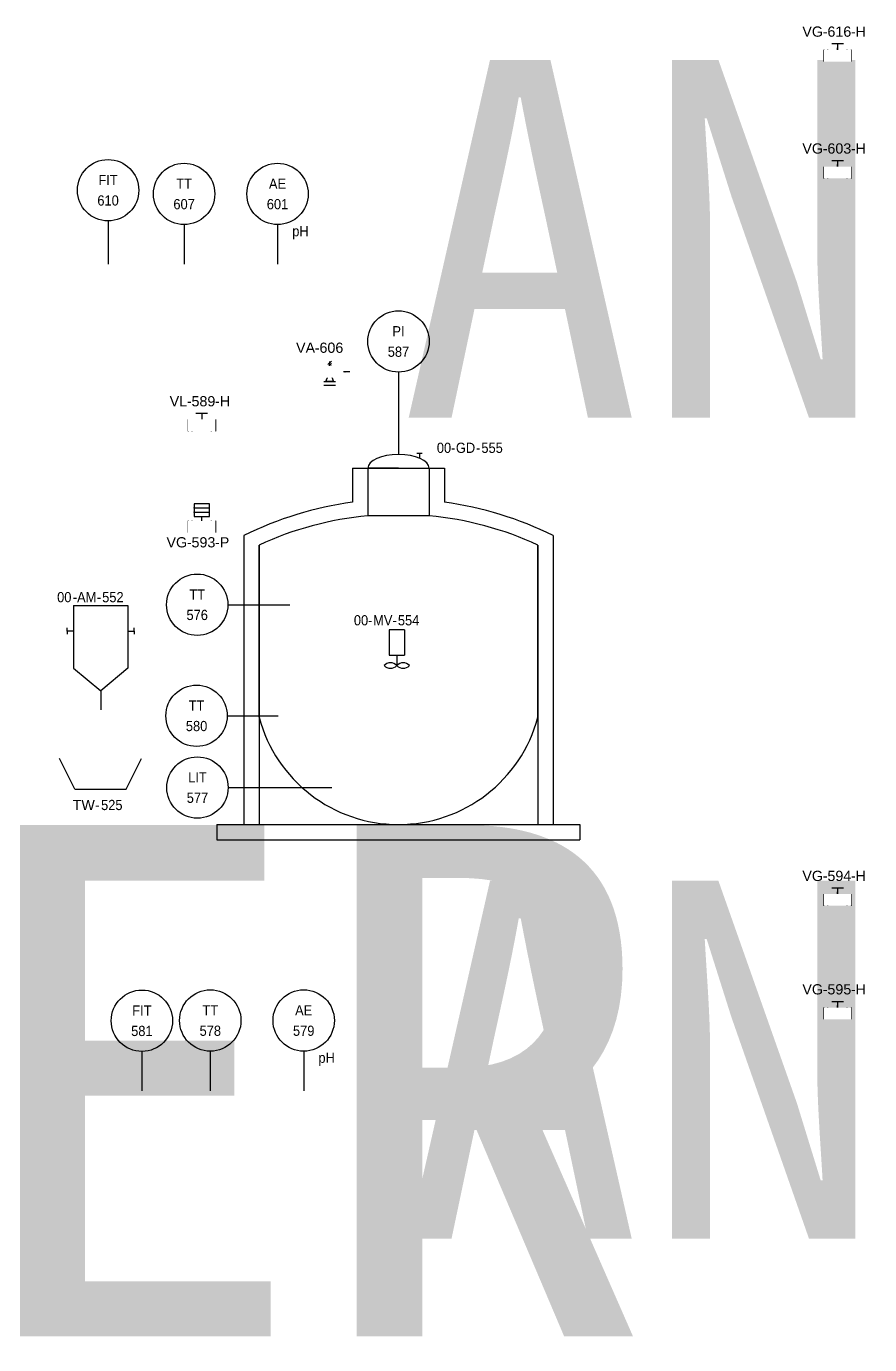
# Model space of a CAD drawing. Header units: millimetres. Extents: x 0 to 12089, y -479 to 374.
# Drawn here: x 9247.2 to 9412.1, y -320.4 to -62.5 of the extents above; entities that cross this region are included whole.
import ezdxf
from ezdxf.enums import TextEntityAlignment as Align

# ---------------------------------------------------------------- set-up
doc = ezdxf.new("R2018")
doc.units = ezdxf.units.MM
doc.header["$LTSCALE"] = 0.25
doc.set_wipeout_variables(frame=1)
for name, color, linetype, lineweight, true_color in [('equipment', 5, 'Continuous', 25, 0x0000ff), ('instrumentation', 7, 'Continuous', 25, 0xffffff), ('Text', 7, 'Continuous', 25, 0xffffff), ('unit', 1, 'Continuous', 25, 0xff0000), ('valve', 7, 'Continuous', 25, 0xffffff)]:
    doc.layers.add(name, color=color, linetype=linetype, lineweight=lineweight, true_color=true_color)
doc.styles.add('FlareSeparator$0$Organica', font='arial.ttf')
doc.styles.add('Organica', font='arial.ttf')
doc.styles.get("Standard").update_dxf_attribs({"font": 'arial.ttf'})
doc.styles.add('WasteContainer_Screeningcontainer_SB$0$Organica', font='arial.ttf')
doc.dimstyles.new('ISO-25', dxfattribs={"dimtxt": 2.5, "dimasz": 2.5, "dimexe": 1.25, "dimexo": 0.625, "dimtad": 1, "dimtxsty": 'Standard', "dimcen": 2.5, "dimadec": 0, "dimazin": 0, "dimtfac": 1, "dimtmove": 0, "dimatfit": 3, "dimfxl": 1, "dimarcsym": 0})

# ---------------------------------------------------------------- blocks, each defined once
blk = doc.blocks.new('digester')
at = {"lineweight": 25, "ltscale": 0.25}
for p, q in [((-9, 72.68), (-9, 66.04)), ((-9, 72.68), (9, 72.68)), ((0, 72.68), (-6, 72.68)), ((-6, 72.68), (-6, 63.38)), ((0, 72.68), (6, 72.68)), ((6, 72.68), (6, 63.38)), ((9, 72.68), (9, 66.04)), ((6, 63.38), (-6, 63.38)), ((-30.27, 59.51), (-30.27, 3)), ((30.27, 59.51), (30.27, 3)), ((-27.27, 23.98), (-27.27, 57.66)), ((-27.27, 57.66), (-27.27, 3)), ((27.27, 23.98), (27.27, 57.66)), ((27.27, 57.66), (27.27, 3)), ((-35.5, 3), (35.5, 3)), ((-35.5, 3), (-35.5, 0)), ((35.5, 3), (35.5, 0)), ((-35.5, 0), (35.5, 0))]:
    blk.add_line(p, q, dxfattribs=at)
for centre, radius, start, end in [((0.37, -2.43), 69.1, 97.7927, 116.3198), ((-0.37, -2.43), 69.1, 63.6802, 82.2073), ((0.25, -2.27), 65.95, 95.4381, 114.6631), ((-0.25, -2.27), 65.95, 65.3369, 84.5619), ((0, 31.21), 28.21, 194.8587, 345.1413)]:
    blk.add_arc(centre, radius, start, end)
at = {"style": 'Organica', "flags": 1}
for tag, p in [('HEIGHT', (0.02, -15.19)), ('DIAMETER', (0.14, -18.37)), ('LIQUIDLEVEL', (-0.01, -21.64)), ('VOLUME', (0.02, -24.88))]:
    blk.add_attdef(tag, text='', height=2, dxfattribs=at).set_placement(p, align=Align.MIDDLE_CENTER)
at = {"layer": 'Text', "lineweight": 30, "flags": 106}
blk.add_attdef('NAME1', text='', height=2.5, dxfattribs=at).set_placement((0, -8), align=Align.MIDDLE_CENTER)
blk = doc.blocks.new('*U172')
at = {"lineweight": 25, "ltscale": 0.25}
for p, q in [((3.6, 2.96), (4.6, 2.96)), ((4.1, 2.96), (4.1, 1.96)), ((-6, 0), (6, 0))]:
    blk.add_line(p, q, dxfattribs=at)
blk.add_ellipse((0, 0), major_axis=(-6, 0), ratio=0.447517, start_param=3.141593, end_param=6.283185)
at = {"char_height": 2, "width": 5.3402, "attachment_point": 6, "line_spacing_factor": 0.9, "style": 'Organica'}
for insert in [(11.1, 4), (16, 4)]:
    blk.add_mtext('{\\W0.9;-}', dxfattribs=dict(at, insert=insert))
at = {"style": 'Organica', "flags": 1}
for tag, p in [('NOTE', (18.31, 30.9)), ('NOTE_CHINESE', (18.31, 27.9)), ('MATERIAL_BODY', (18.31, 24.8)), ('MODEL', (18.42, 21.06)), ('MANUFACTURE', (18.42, 17.96)), ('UNIT_DIAMETER', (18.42, 14.96)), ('SP_DIAMETER', (18.42, 11.96)), ('PROCESSUNITAREA', (18.42, 8.38))]:
    blk.add_attdef(tag, text='', height=2, dxfattribs=at).set_placement(p, align=Align.MIDDLE_CENTER)
at = {"style": 'Organica', "width": 0.9}
for tag, p in [('AREA_CODE', (10.3, 4)), ('TAG_ID', (15, 4))]:
    blk.add_attdef(tag, text='', height=2, dxfattribs=at).set_placement(p, align=Align.MIDDLE_RIGHT)
at = {"style": 'Organica', "width": 0.9, "flags": 8}
blk.add_attdef('TAG', text='', height=2, dxfattribs=at).set_placement((18.31, 4), align=Align.MIDDLE_CENTER)
blk = doc.blocks.new('*U304')
at = {"color": 4, "lineweight": 25, "ltscale": 0.25}
blk.add_line((0, 11), (0, 3.25), dxfattribs=at)
at = {"color": 4}
blk.add_circle((0, 17), 6, dxfattribs=at)
at = {"style": 'Organica', "width": 0.9}
for tag, flags, p in [('EQUIP_TYPE', 9, (31.18, 65.35)), ('AREA_CODE', 9, (31.18, 62.35)), ('NOTE', 9, (31.18, 59.35)), ('NOTE_CHINESE', 9, (31.18, 56.35)), ('MODEL', 9, (31.18, 53.35)), ('MANUFACTURE', 9, (31.18, 50.35)), ('SPECIFICATION', 9, (31.18, 47.35)), ('DI', 9, (31.18, 44.35)), ('DO', 9, (31.18, 41.35)), ('AI', 9, (31.18, 38.35)), ('AO', 9, (31.18, 35.35)), ('PB', 9, (31.18, 32.35)), ('PO', 9, (31.18, 29.35)), ('PROCESSUNITAREA', 9, (31.18, 26.35)), ('TAG_ID', 8, (0, 19)), ('TAG', 8, (0, 15))]:
    blk.add_attdef(tag, text='', height=2, dxfattribs=dict(at, flags=flags)).set_placement(p, align=Align.MIDDLE_CENTER)
blk = doc.blocks.new('*U310')
at = {"color": 4, "lineweight": 25, "ltscale": 0.25}
blk.add_line((0, 11), (0, 2.53), dxfattribs=at)
at = {"color": 4}
blk.add_circle((0, 17), 6, dxfattribs=at)
at = {"style": 'Organica', "width": 0.9}
for tag, flags, p in [('SP_FLUID', 9, (31.18, 71.35)), ('SP_FLOW', 9, (31.18, 68.35)), ('EQUIP_TYPE', 9, (31.18, 65.35)), ('AREA_CODE', 9, (31.18, 62.35)), ('NOTE', 9, (31.18, 59.35)), ('NOTE_CHINESE', 9, (31.18, 56.35)), ('MODEL', 9, (31.18, 53.35)), ('MANUFACTURE', 9, (31.18, 50.35)), ('SPECIFICATION', 9, (31.18, 47.35)), ('DI', 9, (31.18, 44.35)), ('DO', 9, (31.18, 41.35)), ('AI', 9, (31.18, 38.35)), ('AO', 9, (31.18, 35.35)), ('PB', 9, (31.18, 32.35)), ('PO', 9, (31.18, 29.35)), ('PROCESSUNITAREA', 9, (31.18, 26.35)), ('TAG_ID', 8, (0, 19)), ('TAG', 8, (0, 15))]:
    blk.add_attdef(tag, text='', height=2, dxfattribs=dict(at, flags=flags)).set_placement(p, align=Align.MIDDLE_CENTER)
blk = doc.blocks.new('*U305')
at = {"color": 4, "lineweight": 25, "ltscale": 0.25}
blk.add_line((0, 11), (0, 3.25), dxfattribs=at)
at = {"color": 4}
blk.add_circle((0, 17), 6, dxfattribs=at)
at = {"insert": (4.49, 9.42), "char_height": 2, "width": 5.3402, "attachment_point": 5, "line_spacing_factor": 0.9, "style": 'Organica'}
blk.add_mtext('\\pxqc;{\\W0.9;pH}', dxfattribs=at)
at = {"style": 'Organica', "width": 0.9}
for tag, flags, p in [('EQUIP_TYPE', 9, (31.18, 65.35)), ('AREA_CODE', 9, (31.18, 62.35)), ('NOTE', 9, (31.18, 59.35)), ('NOTE_CHINESE', 9, (31.18, 56.35)), ('MODEL', 9, (31.18, 53.35)), ('MANUFACTURE', 9, (31.18, 50.35)), ('SPECIFICATION', 9, (31.18, 47.35)), ('DI', 9, (31.18, 44.35)), ('DO', 9, (31.18, 41.35)), ('AI', 9, (31.18, 38.35)), ('AO', 9, (31.18, 35.35)), ('PB', 9, (31.18, 32.35)), ('PO', 9, (31.18, 29.35)), ('PROCESSUNITAREA', 9, (31.18, 26.35)), ('TAG_ID', 8, (0, 19)), ('TAG', 8, (0, 15))]:
    blk.add_attdef(tag, text='', height=2, dxfattribs=dict(at, flags=flags)).set_placement(p, align=Align.MIDDLE_CENTER)
blk = doc.blocks.new('*U299')
at = {"color": 4, "lineweight": 25, "ltscale": 0.25}
blk.add_line((6, 17), (15.95, 17), dxfattribs=at)
at = {"color": 4}
blk.add_circle((0, 17), 6, dxfattribs=at)
at = {"style": 'Organica', "width": 0.9}
for tag, flags, p in [('EQUIP_TYPE', 9, (31.18, 65.35)), ('AREA_CODE', 9, (31.18, 62.35)), ('NOTE', 9, (31.18, 59.35)), ('NOTE_CHINESE', 9, (31.18, 56.35)), ('MODEL', 9, (31.18, 53.35)), ('MANUFACTURE', 9, (31.18, 50.35)), ('SPECIFICATION', 9, (31.18, 47.35)), ('DI', 9, (31.18, 44.35)), ('DO', 9, (31.18, 41.35)), ('AI', 9, (31.18, 38.35)), ('AO', 9, (31.18, 35.35)), ('PB', 9, (31.18, 32.35)), ('PO', 9, (31.18, 29.35)), ('PROCESSUNITAREA', 9, (31.18, 26.35)), ('TAG_ID', 8, (0, 19)), ('TAG', 8, (0, 15))]:
    blk.add_attdef(tag, text='', height=2, dxfattribs=dict(at, flags=flags)).set_placement(p, align=Align.MIDDLE_CENTER)
blk = doc.blocks.new('*U317')
at = {"color": 4, "lineweight": 25, "ltscale": 0.25}
blk.add_line((0, 11), (0, 3.29), dxfattribs=at)
at = {"color": 4}
blk.add_circle((0, 17), 6, dxfattribs=at)
at = {"style": 'Organica', "width": 0.9}
for tag, flags, p in [('SP_FLUID', 9, (31.18, 71.35)), ('SP_FLOW', 9, (31.18, 68.35)), ('EQUIP_TYPE', 9, (31.18, 65.35)), ('AREA_CODE', 9, (31.18, 62.35)), ('NOTE', 9, (31.18, 59.35)), ('NOTE_CHINESE', 9, (31.18, 56.35)), ('MODEL', 9, (31.18, 53.35)), ('MANUFACTURE', 9, (31.18, 50.35)), ('SPECIFICATION', 9, (31.18, 47.35)), ('DI', 9, (31.18, 44.35)), ('DO', 9, (31.18, 41.35)), ('AI', 9, (31.18, 38.35)), ('AO', 9, (31.18, 35.35)), ('PB', 9, (31.18, 32.35)), ('PO', 9, (31.18, 29.35)), ('PROCESSUNITAREA', 9, (31.18, 26.35)), ('TAG_ID', 8, (0, 19)), ('TAG', 8, (0, 15))]:
    blk.add_attdef(tag, text='', height=2, dxfattribs=dict(at, flags=flags)).set_placement(p, align=Align.MIDDLE_CENTER)
blk = doc.blocks.new('*U302')
at = {"color": 4, "lineweight": 25, "ltscale": 0.25}
blk.add_line((6, 17), (18.09, 17), dxfattribs=at)
at = {"color": 4}
blk.add_circle((0, 17), 6, dxfattribs=at)
at = {"style": 'Organica', "width": 0.9}
for tag, flags, p in [('EQUIP_TYPE', 9, (31.18, 65.35)), ('AREA_CODE', 9, (31.18, 62.35)), ('NOTE', 9, (31.18, 59.35)), ('NOTE_CHINESE', 9, (31.18, 56.35)), ('MODEL', 9, (31.18, 53.35)), ('MANUFACTURE', 9, (31.18, 50.35)), ('SPECIFICATION', 9, (31.18, 47.35)), ('DI', 9, (31.18, 44.35)), ('DO', 9, (31.18, 41.35)), ('AI', 9, (31.18, 38.35)), ('AO', 9, (31.18, 35.35)), ('PB', 9, (31.18, 32.35)), ('PO', 9, (31.18, 29.35)), ('PROCESSUNITAREA', 9, (31.18, 26.35)), ('TAG_ID', 8, (0, 19)), ('TAG', 8, (0, 15))]:
    blk.add_attdef(tag, text='', height=2, dxfattribs=dict(at, flags=flags)).set_placement(p, align=Align.MIDDLE_CENTER)
blk = doc.blocks.new('*U313')
at = {"color": 4, "lineweight": 25, "ltscale": 0.25}
blk.add_line((6, 17), (26.31, 17), dxfattribs=at)
at = {"color": 4}
blk.add_circle((0, 17), 6, dxfattribs=at)
at = {"style": 'Organica', "width": 0.9}
for tag, flags, p in [('EQUIP_TYPE', 9, (31.18, 65.35)), ('AREA_CODE', 9, (31.18, 62.35)), ('NOTE', 9, (31.18, 59.35)), ('NOTE_CHINESE', 9, (31.18, 56.35)), ('MODEL', 9, (31.18, 53.35)), ('MANUFACTURE', 9, (31.18, 50.35)), ('SPECIFICATION', 9, (31.18, 47.35)), ('DI', 9, (31.18, 44.35)), ('DO', 9, (31.18, 41.35)), ('AI', 9, (31.18, 38.35)), ('AO', 9, (31.18, 35.35)), ('PB', 9, (31.18, 32.35)), ('PO', 9, (31.18, 29.35)), ('PROCESSUNITAREA', 9, (31.18, 26.35)), ('TAG_ID', 8, (0, 19)), ('TAG', 8, (0, 15))]:
    blk.add_attdef(tag, text='', height=2, dxfattribs=dict(at, flags=flags)).set_placement(p, align=Align.MIDDLE_CENTER)
blk = doc.blocks.new('*U323')
at = {"color": 4, "lineweight": 25, "ltscale": 0.25}
blk.add_line((0, 11), (0, -5.12), dxfattribs=at)
at = {"color": 4}
blk.add_circle((0, 17), 6, dxfattribs=at)
at = {"style": 'Organica', "width": 0.9}
for tag, flags, p in [('SP_FLUID', 9, (31.18, 71.35)), ('SP_FLOW', 9, (31.18, 68.35)), ('EQUIP_TYPE', 9, (31.18, 65.35)), ('AREA_CODE', 9, (31.18, 62.35)), ('NOTE', 9, (31.18, 59.35)), ('NOTE_CHINESE', 9, (31.18, 56.35)), ('MODEL', 9, (31.18, 53.35)), ('MANUFACTURE', 9, (31.18, 50.35)), ('SPECIFICATION', 9, (31.18, 47.35)), ('DI', 9, (31.18, 44.35)), ('DO', 9, (31.18, 41.35)), ('AI', 9, (31.18, 38.35)), ('AO', 9, (31.18, 35.35)), ('PB', 9, (31.18, 32.35)), ('PO', 9, (31.18, 29.35)), ('PROCESSUNITAREA', 9, (31.18, 26.35)), ('TAG_ID', 8, (0, 19)), ('TAG', 8, (0, 15))]:
    blk.add_attdef(tag, text='', height=2, dxfattribs=dict(at, flags=flags)).set_placement(p, align=Align.MIDDLE_CENTER)
blk = doc.blocks.new('*U350')
at = {"style": 'Organica', "flags": 1}
for tag, p in [('WIDTH', (-11.4, 38.99)), ('HEIGHT', (-11.4, 36.04)), ('LENGTH', (-11.4, 33.02)), ('LIQUIDLEVEL', (-11.4, 29.93)), ('VOLUME', (-11.4, 26.97))]:
    blk.add_attdef(tag, text='', height=2, dxfattribs=at).set_placement(p, align=Align.MIDDLE_CENTER)
at = {"layer": 'Text', "lineweight": 30, "flags": 104}
blk.add_attdef('NAME1', text='', height=2.5, dxfattribs=at).set_placement((50.08, -3.71), align=Align.MIDDLE_CENTER)
blk = doc.blocks.new('*U351')
at = {"lineweight": 25, "ltscale": 0.25}
for p, q in [((-5.3, 13.35), (5.3, 13.35)), ((-5.3, 13.35), (-5.3, 1.08)), ((5.3, 13.35), (5.3, 1.08)), ((-6.55, 8.36), (-6.55, 8.98)), ((-5.3, 8.36), (-6.55, 8.36)), ((-6.55, 8.36), (-6.55, 7.73)), ((5.3, 8.36), (6.55, 8.36)), ((6.55, 8.36), (6.55, 8.98)), ((6.55, 8.36), (6.55, 7.73)), ((-5.3, 1.08), (0, -3.34)), ((5.3, 1.08), (0, -3.34)), ((1.21, -2.33), (1.25, -2.33)), ((0, -3.34), (0, -7.03))]:
    blk.add_line(p, q, dxfattribs=at)
at = {"char_height": 2, "width": 5.3402, "attachment_point": 6, "line_spacing_factor": 0.9, "style": 'Organica'}
for insert in [(-4.61, 14.99), (0.09, 14.99)]:
    blk.add_mtext('{\\W0.9;-}', dxfattribs=dict(at, insert=insert))
at = {"style": 'Organica', "flags": 1}
for tag, p in [('NOTE', (24.97, 53.07)), ('NOTE_CHINESE', (24.97, 50.07)), ('MATERIAL_BODY', (24.97, 46.96)), ('INSTALLED_POWER', (24.97, 43.76)), ('CONSUMED_POWER', (24.97, 40.76)), ('MODEL', (24.97, 37.65)), ('MANUFACTURE', (24.97, 34.54)), ('SP_FLOW', (24.97, 28.54)), ('UNIT_FLOW', (24.97, 25.54)), ('PROCESSUNITAREA', (24.97, 22.15))]:
    blk.add_attdef(tag, text='', height=2, dxfattribs=at).set_placement(p, align=Align.MIDDLE_CENTER)
at = {"style": 'Organica', "width": 0.9}
for tag, p in [('AREA_CODE', (-5.71, 14.99)), ('TAG_ID', (-0.84, 14.99))]:
    blk.add_attdef(tag, text='', height=2, dxfattribs=at).set_placement(p, align=Align.MIDDLE_RIGHT)
at = {"style": 'Organica', "width": 0.9, "flags": 8}
blk.add_attdef('TAG', text='', height=2, dxfattribs=at).set_placement((2.4, 14.99), align=Align.MIDDLE_CENTER)
blk = doc.blocks.new('*U487')
at = {"lineweight": 25, "ltscale": 0.25}
for p, q in [((1, 2.5), (1, -2.5)), ((4, 2.5), (1, 2.5)), ((4, 2.5), (4, -2.5)), ((1, -2.5), (4, -2.5)), ((2.5, -2.5), (2.5, -4.5))]:
    blk.add_line(p, q, dxfattribs=at)
for centre, start, end in [((1.26, -5.67), 43.3642, 136.6358), ((1.26, -3.33), 223.3642, 316.6358), ((3.74, -5.67), 43.3642, 136.6358), ((3.74, -3.33), 223.3642, 316.6358)]:
    blk.add_arc(centre, 1.71, start, end)
at = {"char_height": 2, "width": 5.3402, "attachment_point": 6, "line_spacing_factor": 0.9, "style": 'Organica'}
for insert in [(-2.3, 4.35), (2.5, 4.35)]:
    blk.add_mtext('{\\W0.9;-}', dxfattribs=dict(at, insert=insert))
at = {"style": 'Organica', "flags": 1}
for tag, p in [('EQUIP_TYPE', (24.21, 100.23)), ('NOTE', (24.21, 97.23)), ('NOTE_CHINESE', (24.21, 94.23)), ('MATERIAL_BODY', (24.21, 91.13)), ('MATERIAL_SHAFT', (24.21, 88.13)), ('MATERIAL_BLADE', (24.21, 85.13)), ('POWER_INSTALLED', (24.21, 81.92)), ('POWER_CONSUMED', (24.21, 78.92)), ('MODEL', (24.21, 75.81)), ('MANUFACTURE', (24.21, 72.7)), ('UNIT_TANKW', (24.37, 69.45)), ('UNIT_TANKL', (24.37, 66.45)), ('UNIT_TANKD', (24.37, 63.45)), ('UNIT_TANKV', (24.37, 60.45)), ('SP_TANKW', (24.37, 57.45)), ('SP_TANKL', (24.37, 54.24)), ('SP_TANKD', (24.37, 51.13)), ('SP_TANKV', (24.37, 48.13)), ('STB_DTY', (24.55, 44.95)), ('INSTALLATION', (24.55, 41.95)), ('RUNNINGHOURS', (25.37, 38.97)), ('DI', (25.37, 35.97)), ('DO', (25.37, 32.97)), ('PB', (25.37, 23.97)), ('PO', (25.37, 20.97)), ('NUMBER_OF_UNIT', (25.37, 17.58)), ('PROCESSUNITAREA', (25.37, 13.71))]:
    blk.add_attdef(tag, text='', height=2, dxfattribs=at).set_placement(p, align=Align.MIDDLE_CENTER)
at = {"style": 'Organica', "width": 0.9}
for tag, p in [('AREA_CODE', (-3.1, 4.35)), ('TAG_ID', (1.64, 4.35))]:
    blk.add_attdef(tag, text='', height=2, dxfattribs=at).set_placement(p, align=Align.MIDDLE_RIGHT)
at = {"style": 'Organica', "width": 0.9, "flags": 8}
blk.add_attdef('TAG', text='', height=2, dxfattribs=at).set_placement((4.81, 4.35), align=Align.MIDDLE_CENTER)
blk = doc.blocks.new('*U536')
at = {"lineweight": 25, "ltscale": 0.25}
for p, q in [((0, 0), (-3, 6)), ((10, 0), (13, 6)), ((0, 0), (10, 0))]:
    blk.add_line(p, q, dxfattribs=at)
at = {"insert": (4.8, -3.09), "char_height": 2, "width": 5.3402, "attachment_point": 6, "line_spacing_factor": 0.9, "style": 'FlareSeparator$0$Organica'}
blk.add_mtext('{\\W0.9;-}', dxfattribs=at)
at = {"flags": 1}
for tag, style, p in [('NOTE', 'FlareSeparator$0$Organica', (32.34, 64.82)), ('STB_DTY', 'WasteContainer_Screeningcontainer_SB$0$Organica', (32.87, 61.29)), ('MODEL', 'WasteContainer_Screeningcontainer_SB$0$Organica', (32.87, 54.87)), ('MANUFACTURE', 'WasteContainer_Screeningcontainer_SB$0$Organica', (32.87, 51.77)), ('SP_VOLUME', 'WasteContainer_Screeningcontainer_SB$0$Organica', (32.95, 48.47)), ('EQUIP_TYPE', 'FlareSeparator$0$Organica', (33.98, 43.48)), ('NOTE_CHINESE', 'FlareSeparator$0$Organica', (33.98, 37.48)), ('STB_DTY', 'FlareSeparator$0$Organica', (33.98, 34.48)), ('MATERIAL_BODY', 'FlareSeparator$0$Organica', (33.98, 31.37)), ('MODEL', 'FlareSeparator$0$Organica', (33.98, 28.06)), ('MANUFACTURE', 'FlareSeparator$0$Organica', (33.98, 24.95)), ('SP_VOLUME', 'FlareSeparator$0$Organica', (34.06, 21.66)), ('UNIT_VOLUME', 'FlareSeparator$0$Organica', (34.06, 18.66))]:
    blk.add_attdef(tag, text='', height=2, dxfattribs=dict(at, style=style)).set_placement(p, align=Align.MIDDLE_CENTER)
at = {"style": 'FlareSeparator$0$Organica'}
blk.add_attdef('TAG_ID', text='', height=2, dxfattribs=at).set_placement((3.89, -3.09), align=Align.MIDDLE_RIGHT)
at = {"style": 'FlareSeparator$0$Organica', "width": 0.9, "flags": 8}
blk.add_attdef('TAG', text='', height=2, dxfattribs=at).set_placement((5.11, -3.09), align=Align.MIDDLE_LEFT)
blk = doc.blocks.new('*U769')
at = {"lineweight": 25, "ltscale": 0.25}
for p, q in [((-2.67, 1.14), (-2.67, -1.14)), ((-1.9, -1.14), (-1.9, 1.14)), ((1.9, -0.76), (-1.9, 0.76)), ((-1.9, -0.76), (1.9, 0.76)), ((1.14, 2.29), (-1.14, 2.29)), ((0, 2.29), (0, 0)), ((0, 0), (0, 1.55)), ((1.9, -1.14), (1.9, 1.14)), ((2.67, 1.14), (2.67, -1.14))]:
    blk.add_line(p, q, dxfattribs=at)
at = {"char_height": 2, "width": 5.3402, "style": 'Organica'}
for s, insert, attachment_point in [('-H', (2.6, 4.7), 4), ('-', (-1.98, 4.7), 6)]:
    blk.add_mtext(s, dxfattribs=dict(at, insert=insert, attachment_point=attachment_point))
at = {"style": 'Organica'}
for tag, flags, p in [('EQUIP_TYPE', 1, (-8.63, 62.54)), ('NOTE', 1, (-8.63, 59.54)), ('NOTE_CHINESE', 1, (-8.63, 56.54)), ('AREA_CODE', 1, (-8.63, 53.54)), ('DI', 1, (-8.63, 50.54)), ('DO', 1, (-8.63, 47.54)), ('AI', 1, (-8.63, 44.54)), ('AO', 1, (-8.63, 41.54)), ('PB', 1, (-8.63, 38.54)), ('PO', 1, (-8.63, 35.54)), ('SP_ACTUATED', 1, (-8.63, 32.54)), ('SIZE', 1, (-8.63, 23.54)), ('MATERIAL', 1, (-8.63, 19.54)), ('PRESSURE', 1, (-8.63, 15.54)), ('PROCESSUNITAREA', 1, (-8.63, 11.72)), ('TAG', 8, (0.33, 4.7))]:
    blk.add_attdef(tag, text='', height=2, dxfattribs=dict(at, flags=flags)).set_placement(p, align=Align.MIDDLE_CENTER)
blk.add_attdef('TAG_ID', text='', height=2, dxfattribs=at).set_placement((-2.86, 4.7), align=Align.MIDDLE_RIGHT)
blk.add_wipeout([(-2.67, 1.14), (2.67, 1.14), (2.67, -1.14), (-2.67, -1.14)])
blk = doc.blocks.new('*U767')
blk.add_hatch(color=256).paths.add_polyline_path([(-0.5, 0, 1), (0.5, 0, 1)])
at = {"lineweight": 25, "ltscale": 0.25}
for p, q in [((-2.67, 1.14), (-2.67, -1.14)), ((-1.9, -1.14), (-1.9, 1.14)), ((-0.46, 0.19), (-1.9, 0.76)), ((1.14, 2.29), (-1.14, 2.29)), ((0, 2.29), (0, 0)), ((0.46, 0.19), (1.9, 0.76)), ((1.9, -1.14), (1.9, 1.14)), ((2.67, 1.14), (2.67, -1.14)), ((-1.9, -0.76), (-0.46, -0.19)), ((1.9, -0.76), (0.46, -0.19))]:
    blk.add_line(p, q, dxfattribs=at)
blk.add_circle((0, 0), 0.5)
at = {"char_height": 2, "width": 5.3402, "style": 'Organica'}
for s, insert, attachment_point in [('-H', (2.6, 4.7), 4), ('-', (-1.98, 4.7), 6)]:
    blk.add_mtext(s, dxfattribs=dict(at, insert=insert, attachment_point=attachment_point))
at = {"style": 'Organica'}
for tag, flags, p in [('EQUIP_TYPE', 1, (-8.63, 62.54)), ('NOTE', 1, (-8.63, 59.54)), ('NOTE_CHINESE', 1, (-8.63, 56.54)), ('AREA_CODE', 1, (-8.63, 53.54)), ('DI', 1, (-8.63, 50.54)), ('DO', 1, (-8.63, 47.54)), ('AI', 1, (-8.63, 44.54)), ('AO', 1, (-8.63, 41.54)), ('PB', 1, (-8.63, 38.54)), ('PO', 1, (-8.63, 35.54)), ('SP_ACTUATED', 1, (-8.63, 32.54)), ('SIZE', 1, (-8.63, 23.54)), ('MATERIAL', 1, (-8.63, 19.54)), ('PRESSURE', 1, (-8.63, 15.54)), ('PROCESSUNITAREA', 1, (-8.63, 11.72)), ('TAG', 8, (0.33, 4.7))]:
    blk.add_attdef(tag, text='', height=2, dxfattribs=dict(at, flags=flags)).set_placement(p, align=Align.MIDDLE_CENTER)
blk.add_attdef('TAG_ID', text='', height=2, dxfattribs=at).set_placement((-2.86, 4.7), align=Align.MIDDLE_RIGHT)
blk.add_wipeout([(-2.67, 1.14), (2.67, 1.14), (2.67, -1.14), (-2.67, -1.14)])
blk = doc.blocks.new('*U768')
at = {"lineweight": 25, "ltscale": 0.25}
for p, q in [((1.5, 4.5), (-1.5, 4.5)), ((-1.5, 4.5), (-1.5, 2)), ((-1.5, 3.67), (1.5, 3.67)), ((-1.5, 2.83), (1.5, 2.83)), ((1.5, 2), (1.5, 4.5)), ((-2.67, 1.14), (-2.67, -1.14)), ((-1.9, -1.14), (-1.9, 1.14)), ((1.9, -0.76), (-1.9, 0.76)), ((-1.9, -0.76), (1.9, 0.76)), ((-1.5, 2), (0, 2)), ((0, 0.5), (0, 2)), ((0, 2), (1.5, 2)), ((0, 0), (0, 1.55)), ((1.9, -1.14), (1.9, 1.14)), ((2.67, 1.14), (2.67, -1.14))]:
    blk.add_line(p, q, dxfattribs=at)
for p in [(-1.5, 3.67), (-1.5, 2.83)]:
    blk.add_point(p)
at = {"char_height": 2, "width": 5.3402, "style": 'Organica'}
for s, insert, attachment_point in [('-P', (2.6, -3.05), 4), ('-', (-1.98, -3.05), 6)]:
    blk.add_mtext(s, dxfattribs=dict(at, insert=insert, attachment_point=attachment_point))
at = {"style": 'Organica'}
for tag, flags, p in [('EQUIP_TYPE', 1, (-8.63, 62.54)), ('NOTE', 1, (-8.63, 59.54)), ('NOTE_CHINESE', 1, (-8.63, 56.54)), ('AREA_CODE', 1, (-8.63, 53.54)), ('DI', 1, (-8.63, 50.54)), ('DO', 1, (-8.63, 47.54)), ('AI', 1, (-8.63, 44.54)), ('AO', 1, (-8.63, 41.54)), ('PB', 1, (-8.63, 38.54)), ('PO', 1, (-8.63, 35.54)), ('SP_ACTUATED', 1, (-8.63, 32.54)), ('SIZE', 1, (-8.63, 23.54)), ('MATERIAL', 1, (-8.63, 19.54)), ('PRESSURE', 1, (-8.63, 15.54)), ('PROCESSUNITAREA', 1, (-8.63, 11.72)), ('TAG', 8, (0.33, -3.05))]:
    blk.add_attdef(tag, text='', height=2, dxfattribs=dict(at, flags=flags)).set_placement(p, align=Align.MIDDLE_CENTER)
blk.add_attdef('TAG_ID', text='', height=2, dxfattribs=at).set_placement((-2.86, -3.05), align=Align.MIDDLE_RIGHT)
blk.add_wipeout([(-2.67, 1.14), (2.67, 1.14), (2.67, -1.14), (-2.67, -1.14)])
blk = doc.blocks.new('*U782')
at = {"lineweight": 25, "ltscale": 0.25}
for p, q in [((-0.36, 1.42), (0.36, 2.1)), ((-0.36, 0.93), (0.36, 1.62)), ((-0.36, 0.49), (0.36, 1.18)), ((0, 0.5), (0, 2)), ((0, 0), (0, 1.55)), ((-1.14, -1.9), (1.15, -1.9)), ((1.15, -2.66), (-1.14, -2.66))]:
    blk.add_line(p, q, dxfattribs=at)
blk.add_lwpolyline([(0, 0), (0.76, -1.9), (-0.76, -1.9)], close=True, dxfattribs=at)
blk.add_lwpolyline([(0, 0), (1.9, -0.76), (1.9, 0.76), (0, 0)], dxfattribs=at)
at = {"insert": (-1.98, 4.7), "char_height": 2, "width": 5.3402, "attachment_point": 6, "style": 'Organica'}
blk.add_mtext('-', dxfattribs=at)
at = {"style": 'Organica'}
for tag, flags, p in [('EQUIP_TYPE', 1, (-8.63, 62.54)), ('NOTE', 1, (-8.63, 59.54)), ('NOTE_CHINESE', 1, (-8.63, 56.54)), ('AREA_CODE', 1, (-8.63, 53.54)), ('DI', 1, (-8.63, 50.54)), ('DO', 1, (-8.63, 47.54)), ('AI', 1, (-8.63, 44.54)), ('AO', 1, (-8.63, 41.54)), ('PB', 1, (-8.63, 38.54)), ('PO', 1, (-8.63, 35.54)), ('SP_ACTUATED', 1, (-8.63, 32.54)), ('SIZE', 1, (-8.63, 23.54)), ('MATERIAL', 1, (-8.63, 19.54)), ('PRESSURE', 1, (-8.63, 15.54)), ('PROCESSUNITAREA', 1, (-8.63, 11.72)), ('TAG', 8, (0.33, 4.7))]:
    blk.add_attdef(tag, text='', height=2, dxfattribs=dict(at, flags=flags)).set_placement(p, align=Align.MIDDLE_CENTER)
blk.add_attdef('TAG_ID', text='', height=2, dxfattribs=at).set_placement((-2.86, 4.7), align=Align.MIDDLE_RIGHT)
blk.add_leader([(3.91, 0), (1.9, 0)], dimstyle='ISO-25', override={"dimasz": 1, "dimgap": 0.625, "dimtad": 0})
blk.add_wipeout([(-2.67, 1.14), (2.67, 1.14), (2.67, -1.14), (-2.67, -1.14)])

msp = doc.modelspace()

# ---------------------------------------------------------------- block references
at = {"layer": 'equipment'}
ref = msp.add_blockref('*U172', (9319.94, -148.98), dxfattribs=at)
ref.add_attrib('TAG', '555', dxfattribs={"layer": '0', "height": 2, "style": 'Organica', "width": 0.9}).set_placement((9338.25, -144.98), align=Align.MIDDLE_CENTER)
ref.add_attrib('AREA_CODE', '00', dxfattribs={"layer": '0', "height": 2, "style": 'Organica', "width": 0.9}).set_placement((9330.24, -144.98), align=Align.MIDDLE_RIGHT)
ref.add_attrib('TAG_ID', 'GD', dxfattribs={"layer": '0', "height": 2, "style": 'Organica', "width": 0.9}).set_placement((9334.94, -144.98), align=Align.MIDDLE_RIGHT)
ref = msp.add_blockref('*U351', (9261.69, -189.19), dxfattribs=at)
ref.add_attrib('TAG', '552', dxfattribs={"layer": '0', "height": 2, "style": 'Organica', "width": 0.9}).set_placement((9264.08, -174.19), align=Align.MIDDLE_CENTER)
ref.add_attrib('TAG_ID', 'AM', dxfattribs={"layer": '0', "height": 2, "style": 'Organica', "width": 0.9}).set_placement((9260.85, -174.19), align=Align.MIDDLE_RIGHT)
ref.add_attrib('AREA_CODE', '00', dxfattribs={"layer": '0', "height": 2, "style": 'Organica', "width": 0.9}).set_placement((9255.97, -174.19), align=Align.MIDDLE_RIGHT)
ref = msp.add_blockref('*U487', (9317.11, -183.07), dxfattribs=at)
ref.add_attrib('TAG', '554', dxfattribs={"layer": '0', "height": 2, "style": 'Organica', "width": 0.9}).set_placement((9321.92, -178.71), align=Align.MIDDLE_CENTER)
ref.add_attrib('AREA_CODE', '00', dxfattribs={"layer": '0', "height": 2, "style": 'Organica', "width": 0.9}).set_placement((9314.01, -178.71), align=Align.MIDDLE_RIGHT)
ref.add_attrib('TAG_ID', 'MV', dxfattribs={"layer": '0', "height": 2, "style": 'Organica', "width": 0.9}).set_placement((9318.75, -178.71), align=Align.MIDDLE_RIGHT)
ref = msp.add_blockref('*U536', (9256.65, -211.75), dxfattribs=at)
ref.add_attrib('TAG', '525', dxfattribs={"layer": '0', "height": 2, "style": 'FlareSeparator$0$Organica', "width": 0.9}).set_placement((9261.77, -214.84), align=Align.MIDDLE_LEFT)
ref.add_attrib('TAG_ID', 'TW', dxfattribs={"layer": '0', "height": 2, "style": 'FlareSeparator$0$Organica'}).set_placement((9260.55, -214.84), align=Align.MIDDLE_RIGHT)
at = {"layer": 'instrumentation'}
ref = msp.add_blockref('*U310', (9263.14, -111.6), dxfattribs=at)
ref.add_attrib('TAG', '610', dxfattribs={"layer": '0', "height": 2, "style": 'Organica', "width": 0.9}).set_placement((9263.14, -96.6), align=Align.MIDDLE_CENTER)
ref.add_attrib('TAG_ID', 'FIT', dxfattribs={"layer": '0', "height": 2, "style": 'Organica', "width": 0.9}).set_placement((9263.14, -92.6), align=Align.MIDDLE_CENTER)
ref = msp.add_blockref('*U304', (9278.01, -112.32), dxfattribs=at)
ref.add_attrib('TAG', '607', dxfattribs={"layer": '0', "height": 2, "style": 'Organica', "width": 0.9}).set_placement((9278.01, -97.32), align=Align.MIDDLE_CENTER)
ref.add_attrib('TAG_ID', 'TT', dxfattribs={"layer": '0', "height": 2, "style": 'Organica', "width": 0.9}).set_placement((9278.01, -93.32), align=Align.MIDDLE_CENTER)
ref = msp.add_blockref('*U305', (9296.28, -112.32), dxfattribs=at)
ref.add_attrib('TAG', '601', dxfattribs={"layer": '0', "height": 2, "style": 'Organica', "width": 0.9}).set_placement((9296.28, -97.32), align=Align.MIDDLE_CENTER)
ref.add_attrib('TAG_ID', 'AE', dxfattribs={"layer": '0', "height": 2, "style": 'Organica', "width": 0.9}).set_placement((9296.28, -93.32), align=Align.MIDDLE_CENTER)
ref = msp.add_blockref('*U323', (9319.94, -141.18), dxfattribs=at)
ref.add_attrib('TAG', '587', dxfattribs={"layer": '0', "height": 2, "style": 'Organica', "width": 0.9}).set_placement((9319.94, -126.18), align=Align.MIDDLE_CENTER)
ref.add_attrib('TAG_ID', 'PI', dxfattribs={"layer": '0', "height": 2, "style": 'Organica', "width": 0.9}).set_placement((9319.94, -122.18), align=Align.MIDDLE_CENTER)
ref = msp.add_blockref('*U302', (9280.57, -192.67), dxfattribs=at)
ref.add_attrib('TAG', '576', dxfattribs={"layer": '0', "height": 2, "style": 'Organica', "width": 0.9}).set_placement((9280.57, -177.67), align=Align.MIDDLE_CENTER)
ref.add_attrib('TAG_ID', 'TT', dxfattribs={"layer": '0', "height": 2, "style": 'Organica', "width": 0.9}).set_placement((9280.57, -173.67), align=Align.MIDDLE_CENTER)
ref = msp.add_blockref('*U299', (9280.45, -214.4), dxfattribs=at)
ref.add_attrib('TAG', '580', dxfattribs={"layer": '0', "height": 2, "style": 'Organica', "width": 0.9}).set_placement((9280.45, -199.4), align=Align.MIDDLE_CENTER)
ref.add_attrib('TAG_ID', 'TT', dxfattribs={"layer": '0', "height": 2, "style": 'Organica', "width": 0.9}).set_placement((9280.45, -195.4), align=Align.MIDDLE_CENTER)
ref = msp.add_blockref('*U313', (9280.62, -228.43), dxfattribs=at)
ref.add_attrib('TAG', '577', dxfattribs={"layer": '0', "height": 2, "style": 'Organica', "width": 0.9}).set_placement((9280.62, -213.43), align=Align.MIDDLE_CENTER)
ref.add_attrib('TAG_ID', 'LIT', dxfattribs={"layer": '0', "height": 2, "style": 'Organica', "width": 0.9}).set_placement((9280.62, -209.43), align=Align.MIDDLE_CENTER)
ref = msp.add_blockref('*U317', (9269.75, -274.04), dxfattribs=at)
ref.add_attrib('TAG', '581', dxfattribs={"layer": '0', "height": 2, "style": 'Organica', "width": 0.9}).set_placement((9269.75, -259.04), align=Align.MIDDLE_CENTER)
ref.add_attrib('TAG_ID', 'FIT', dxfattribs={"layer": '0', "height": 2, "style": 'Organica', "width": 0.9}).set_placement((9269.75, -255.04), align=Align.MIDDLE_CENTER)
ref = msp.add_blockref('*U304', (9283.13, -274), dxfattribs=at)
ref.add_attrib('TAG', '578', dxfattribs={"layer": '0', "height": 2, "style": 'Organica', "width": 0.9}).set_placement((9283.13, -259), align=Align.MIDDLE_CENTER)
ref.add_attrib('TAG_ID', 'TT', dxfattribs={"layer": '0', "height": 2, "style": 'Organica', "width": 0.9}).set_placement((9283.13, -255), align=Align.MIDDLE_CENTER)
ref = msp.add_blockref('*U305', (9301.4, -274), dxfattribs=at)
ref.add_attrib('TAG', '579', dxfattribs={"layer": '0', "height": 2, "style": 'Organica', "width": 0.9}).set_placement((9301.4, -259), align=Align.MIDDLE_CENTER)
ref.add_attrib('TAG_ID', 'AE', dxfattribs={"layer": '0', "height": 2, "style": 'Organica', "width": 0.9}).set_placement((9301.4, -255), align=Align.MIDDLE_CENTER)
at = {"layer": 'unit'}
ref = msp.add_blockref('digester', (9319.94, -61.09), dxfattribs=at)
lines = msp.add_mtext('ANAEROBIC DIGESTER', dxfattribs={"layer": 'Text', "insert": (9319.94, -69.09), "char_height": 70, "attachment_point": 1})
ref.add_attrib('NAME1', '', (9319.94, -69.09), dxfattribs={"flags": 104}).embed_mtext(lines)
ref = msp.add_blockref('digester', (9319.94, -221.66), dxfattribs=at)
lines = msp.add_mtext('ANAEROBIC DIGESTER', dxfattribs={"layer": 'Text', "insert": (9319.94, -229.66), "char_height": 70, "attachment_point": 1})
ref.add_attrib('NAME1', '', (9319.94, -229.66), dxfattribs={"flags": 104}).embed_mtext(lines)
ref = msp.add_blockref('*U350', (7211.37, -215.05), dxfattribs=at)
lines = msp.add_mtext('RECYCLE FLOW COLLECTION CHAMBER', dxfattribs={"layer": 'Text', "insert": (7261.45, -218.77), "char_height": 100, "attachment_point": 1})
ref.add_attrib('NAME1', '', (7261.45, -218.77), dxfattribs={"flags": 104}).embed_mtext(lines)

# ---------------------------------------------------------------- next in the draw order: block references
at = {"layer": 'valve'}
ref = msp.add_blockref('*U769', (9405.83, -68.28), dxfattribs=at)
ref.add_attrib('TAG', '616', dxfattribs={"layer": '0', "height": 2, "style": 'Organica'}).set_placement((9406.17, -63.57), align=Align.MIDDLE_CENTER)
ref.add_attrib('TAG_ID', 'VG', dxfattribs={"layer": '0', "height": 2, "style": 'Organica'}).set_placement((9402.97, -63.57), align=Align.MIDDLE_RIGHT)
ref = msp.add_blockref('*U769', (9405.83, -91.14), dxfattribs=at)
ref.add_attrib('TAG', '603', dxfattribs={"layer": '0', "height": 2, "style": 'Organica'}).set_placement((9406.17, -86.43), align=Align.MIDDLE_CENTER)
ref.add_attrib('TAG_ID', 'VG', dxfattribs={"layer": '0', "height": 2, "style": 'Organica'}).set_placement((9402.97, -86.43), align=Align.MIDDLE_RIGHT)
ref = msp.add_blockref('*U782', (9306.49, -130.11), dxfattribs=at)
ref.add_attrib('TAG', '606', dxfattribs={"layer": '0', "height": 2, "style": 'Organica'}).set_placement((9306.82, -125.4), align=Align.MIDDLE_CENTER)
ref.add_attrib('TAG_ID', 'VA', dxfattribs={"layer": '0', "height": 2, "style": 'Organica'}).set_placement((9303.63, -125.4), align=Align.MIDDLE_RIGHT)
ref = msp.add_blockref('*U767', (9281.46, -140.57), dxfattribs=at)
ref.add_attrib('TAG', '589', dxfattribs={"layer": '0', "height": 2, "style": 'Organica'}).set_placement((9281.79, -135.87), align=Align.MIDDLE_CENTER)
ref.add_attrib('TAG_ID', 'VL', dxfattribs={"layer": '0', "height": 2, "style": 'Organica'}).set_placement((9278.6, -135.87), align=Align.MIDDLE_RIGHT)
ref = msp.add_blockref('*U768', (9281.46, -160.41), dxfattribs=at)
ref.add_attrib('TAG', '593', dxfattribs={"layer": '0', "height": 2, "style": 'Organica'}).set_placement((9281.79, -163.46), align=Align.MIDDLE_CENTER)
ref.add_attrib('TAG_ID', 'VG', dxfattribs={"layer": '0', "height": 2, "style": 'Organica'}).set_placement((9278.6, -163.46), align=Align.MIDDLE_RIGHT)
ref = msp.add_blockref('*U769', (9405.83, -233.41), dxfattribs=at)
ref.add_attrib('TAG', '594', dxfattribs={"layer": '0', "height": 2, "style": 'Organica'}).set_placement((9406.17, -228.71), align=Align.MIDDLE_CENTER)
ref.add_attrib('TAG_ID', 'VG', dxfattribs={"layer": '0', "height": 2, "style": 'Organica'}).set_placement((9402.97, -228.71), align=Align.MIDDLE_RIGHT)
ref = msp.add_blockref('*U769', (9405.83, -255.61), dxfattribs=at)
ref.add_attrib('TAG', '595', dxfattribs={"layer": '0', "height": 2, "style": 'Organica'}).set_placement((9406.17, -250.9), align=Align.MIDDLE_CENTER)
ref.add_attrib('TAG_ID', 'VG', dxfattribs={"layer": '0', "height": 2, "style": 'Organica'}).set_placement((9402.97, -250.9), align=Align.MIDDLE_RIGHT)

doc.saveas('drawing.dxf')
